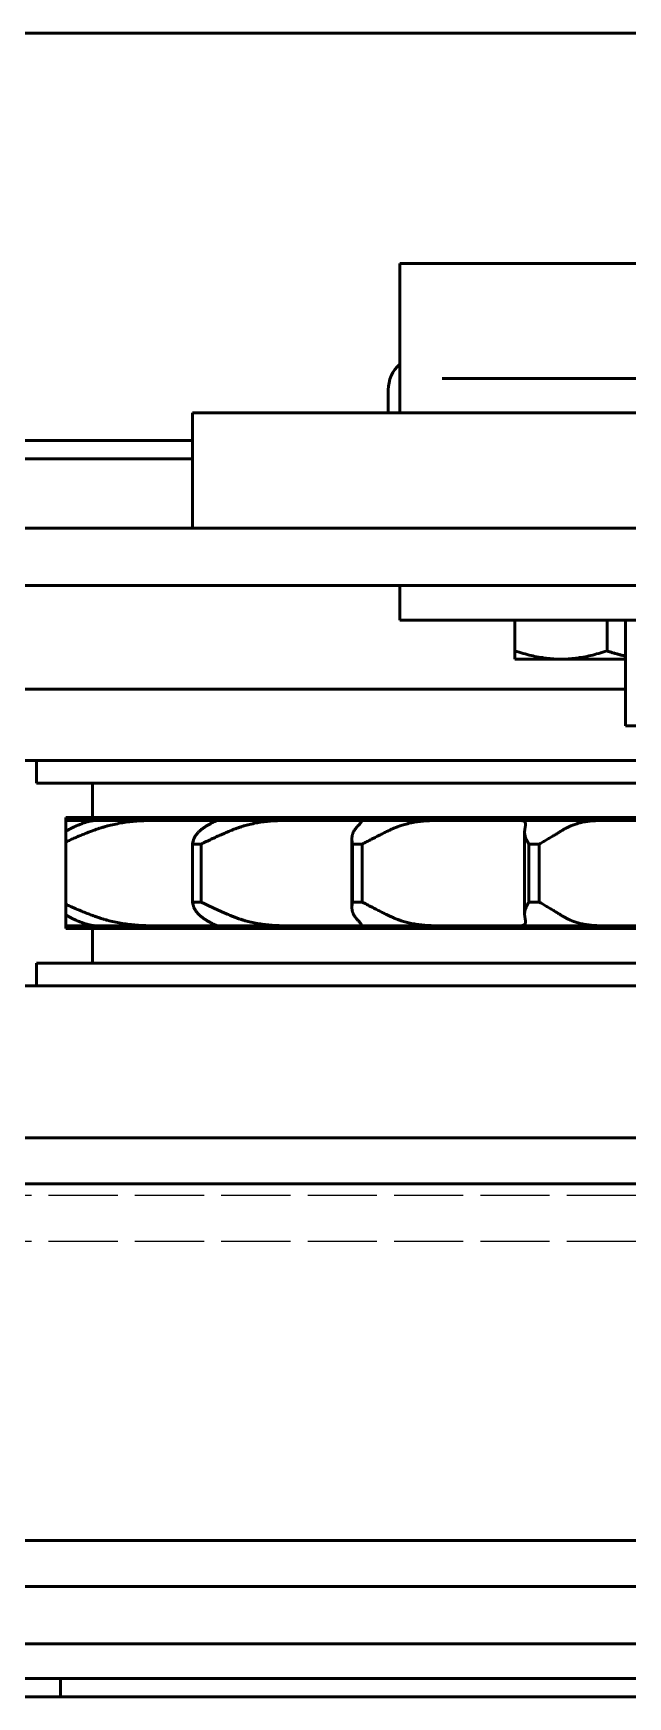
# Model space of a CAD drawing. Header units: millimetres. Extents: x 0 to 461941, y -159644 to 4828.
# Drawn here: x 401652.2 to 401703.9, y -39168.7 to -39024.1 of the extents above; entities that cross this region are included whole.
import ezdxf

# ---------------------------------------------------------------- set-up
doc = ezdxf.new("R2010")
doc.units = ezdxf.units.MM
doc.linetypes.add('Xref Conv Decant In$0$AM_ISO02W050', pattern=[7.5, 6, -1.5])
doc.linetypes.add('Xref Conv Decant Product Tote$0$AM_ISO02W050', pattern=[7.5, 6, -1.5])
doc.layers.add('AM_BOR', color=4, linetype='Continuous')
for name, color, linetype, lineweight in [('Xref Conv Decant In$0$Conv Decant In Out', 5, 'Continuous', 50), ('Xref Conv Decant In$0$Hidden', 9, 'Xref Conv Decant In$0$AM_ISO02W050', 25), ('Xref Conv Decant Product Tote$0$Conv- Product decant', 3, 'Continuous', 50), ('Xref Conv Decant Product Tote$0$Hidden', 9, 'Xref Conv Decant Product Tote$0$AM_ISO02W050', 25)]:
    doc.layers.add(name, color=color, linetype=linetype, lineweight=lineweight)

# ---------------------------------------------------------------- blocks, each defined once
blk = doc.blocks.new('Xref Conv Decant Product Tote$0$A$C488F5DB0')
for p, q in [((98.39, 303), (98.39, 21)), ((103.39, 21), (103.39, 303)), ((146.39, 24.5), (146.39, 253.5)), ((89.39, 251.38), (89.39, 159.4)), ((1.8, 249.78), (1.8, 208.48)), ((3.4, 208.48), (3.4, 249.78)), ((3.4, 234.49), (3.4, 34.49)), ((6.4, 34.49), (6.4, 234.49)), ((109.39, 235), (109.39, 197)), ((110.99, 235), (110.99, 197)), ((63.59, 215.67), (63.59, 210.55)), ((83.19, 210.55), (83.19, 215.67)), ((63.59, 210.55), (65.57, 210.55)), ((63.59, 210.55), (63.59, 65.13)), ((65.57, 210.55), (65.57, 205.69)), ((81.22, 205.69), (81.22, 210.55)), ((81.22, 210.55), (83.19, 210.55)), ((83.19, 210.55), (83.19, 65.13)), ((1.8, 208.48), (3.4, 208.48)), ((1.8, 208.48), (1.8, 189.49)), ((68.57, 208), (78.22, 208)), ((68.57, 205.69), (68.57, 208)), ((68.81, 205.36), (68.81, 208)), ((77.98, 208), (77.98, 205.36)), ((78.22, 208), (78.22, 205.69)), ((65.57, 205.69), (68.57, 205.69)), ((65.57, 205.69), (65.57, 69.98)), ((68.57, 205.69), (68.57, 69.98)), ((68.81, 205.36), (68.81, 200.22)), ((77.98, 205.36), (77.98, 200.22)), ((78.22, 205.69), (81.22, 205.69)), ((78.22, 205.69), (78.22, 69.98)), ((81.22, 205.69), (81.22, 69.98)), ((68.81, 194.78), (68.81, 200.22)), ((77.98, 200.22), (77.98, 194.78)), ((75.91, 197), (70.87, 197)), ((70.87, 197), (70.87, 196.26)), ((75.91, 197), (75.91, 196.26)), ((103.39, 197), (113.39, 197)), ((113.39, 197), (113.39, 180.88)), ((70.87, 196.26), (75.91, 196.26)), ((68.81, 194.78), (68.81, 188.67)), ((77.98, 194.78), (77.98, 188.67)), ((1.8, 79.49), (1.8, 189.49)), ((68.81, 182.4), (68.81, 188.67)), ((77.98, 188.67), (77.98, 182.4)), ((68.81, 182.4), (68.81, 175.53)), ((70.41, 183.16), (76.37, 183.16)), ((75.91, 183.1), (70.87, 183.1)), ((70.87, 183.1), (70.87, 182.27)), ((70.87, 182.27), (75.91, 182.27)), ((75.91, 183.1), (75.91, 182.27)), ((77.98, 182.4), (77.98, 175.53)), ((113.39, 151.67), (113.39, 180.88)), ((113.39, 180), (115.39, 180)), ((95.39, 152.7), (95.39, 179)), ((98.39, 179), (95.39, 179)), ((126.39, 179), (113.39, 179)), ((126.39, 179), (126.39, 175.32)), ((68.81, 168.62), (68.81, 175.53)), ((77.98, 175.53), (77.98, 168.62)), ((116.39, 175.32), (116.39, 153.08)), ((126.39, 153.08), (126.39, 175.32)), ((68.81, 168.62), (68.81, 161.21)), ((69.83, 168.16), (76.96, 168.16)), ((75.91, 167.78), (70.87, 167.78)), ((70.87, 167.78), (70.87, 166.88)), ((75.91, 167.78), (75.91, 166.88)), ((77.98, 168.62), (77.98, 161.21)), ((91.99, 169), (92.71, 169)), ((91.99, 169), (91.99, 165)), ((95.39, 169), (92.71, 169)), ((70.87, 166.88), (75.91, 166.88)), ((91.99, 165), (91.99, 159.4)), ((68.81, 153.9), (68.81, 161.21)), ((77.98, 161.21), (77.98, 153.9)), ((95.39, 161), (92.71, 161)), ((86.19, 152.3), (86.19, 159.4)), ((95.39, 159.4), (86.19, 159.4))]:
    blk.add_line(p, q)
at = {"flags": 128}
for points in [[(69.29, 207.11), (69.25, 207.03), (69.22, 206.94), (69.18, 206.86), (69.15, 206.78), (69.12, 206.7), (69.09, 206.62), (69.07, 206.55), (69.04, 206.47), (69.02, 206.4), (68.99, 206.33), (68.97, 206.26), (68.95, 206.19), (68.93, 206.12), (68.92, 206.06), (68.9, 205.99), (68.89, 205.93), (68.87, 205.87), (68.86, 205.81), (68.85, 205.76), (68.84, 205.7), (68.83, 205.65), (68.83, 205.6), (68.82, 205.55), (68.82, 205.5)], [(69.7, 207.9), (69.68, 207.87), (69.66, 207.84), (69.64, 207.8), (69.62, 207.77), (69.61, 207.74), (69.59, 207.71), (69.57, 207.67), (69.55, 207.64), (69.53, 207.61), (69.52, 207.58), (69.5, 207.54), (69.48, 207.51), (69.46, 207.48), (69.45, 207.45), (69.43, 207.41), (69.41, 207.38), (69.4, 207.35), (69.38, 207.31), (69.37, 207.28), (69.35, 207.25), (69.33, 207.21), (69.32, 207.18), (69.3, 207.15), (69.29, 207.11)], [(69.7, 205.66), (69.74, 205.76), (69.77, 205.85), (69.81, 205.94), (69.85, 206.04), (69.88, 206.14), (69.92, 206.23), (69.96, 206.33), (70, 206.42), (70.04, 206.52), (70.08, 206.62), (70.12, 206.71), (70.16, 206.81), (70.2, 206.91), (70.24, 207.01), (70.28, 207.11), (70.33, 207.2), (70.37, 207.3), (70.41, 207.4), (70.46, 207.5), (70.5, 207.6), (70.54, 207.7), (70.59, 207.8), (70.63, 207.9), (70.68, 208)], [(69.76, 208), (69.76, 207.99), (69.76, 207.99), (69.75, 207.98), (69.75, 207.98), (69.75, 207.98), (69.75, 207.97), (69.74, 207.97), (69.74, 207.96), (69.74, 207.96), (69.74, 207.96), (69.73, 207.95), (69.73, 207.95), (69.73, 207.94), (69.73, 207.94), (69.72, 207.94), (69.72, 207.93), (69.72, 207.93), (69.72, 207.92), (69.71, 207.92), (69.71, 207.92), (69.71, 207.91), (69.71, 207.91), (69.7, 207.9), (69.7, 207.9)], [(76.11, 208), (76.15, 207.9), (76.2, 207.8), (76.24, 207.7), (76.29, 207.6), (76.33, 207.5), (76.37, 207.4), (76.42, 207.3), (76.46, 207.2), (76.5, 207.11), (76.54, 207.01), (76.59, 206.91), (76.63, 206.81), (76.67, 206.71), (76.71, 206.62), (76.75, 206.52), (76.79, 206.42), (76.83, 206.33), (76.87, 206.23), (76.9, 206.14), (76.94, 206.04), (76.98, 205.94), (77.01, 205.85), (77.05, 205.76), (77.09, 205.66)], [(77.09, 207.9), (77.08, 207.9), (77.08, 207.91), (77.08, 207.91), (77.08, 207.92), (77.07, 207.92), (77.07, 207.92), (77.07, 207.93), (77.07, 207.93), (77.06, 207.94), (77.06, 207.94), (77.06, 207.94), (77.06, 207.95), (77.05, 207.95), (77.05, 207.96), (77.05, 207.96), (77.05, 207.96), (77.04, 207.97), (77.04, 207.97), (77.04, 207.98), (77.04, 207.98), (77.03, 207.98), (77.03, 207.99), (77.03, 207.99), (77.03, 208)], [(77.5, 207.11), (77.48, 207.15), (77.47, 207.18), (77.45, 207.21), (77.44, 207.25), (77.42, 207.28), (77.4, 207.31), (77.39, 207.35), (77.37, 207.38), (77.36, 207.41), (77.34, 207.45), (77.32, 207.48), (77.31, 207.51), (77.29, 207.54), (77.27, 207.58), (77.25, 207.61), (77.24, 207.64), (77.22, 207.67), (77.2, 207.71), (77.18, 207.74), (77.16, 207.77), (77.14, 207.8), (77.12, 207.84), (77.11, 207.87), (77.09, 207.9)], [(77.97, 205.5), (77.97, 205.55), (77.96, 205.6), (77.95, 205.65), (77.95, 205.7), (77.94, 205.76), (77.93, 205.81), (77.91, 205.87), (77.9, 205.93), (77.89, 205.99), (77.87, 206.06), (77.85, 206.12), (77.84, 206.19), (77.82, 206.26), (77.79, 206.33), (77.77, 206.4), (77.75, 206.47), (77.72, 206.55), (77.69, 206.62), (77.66, 206.7), (77.63, 206.78), (77.6, 206.86), (77.57, 206.94), (77.53, 207.03), (77.5, 207.11)], [(68.82, 205.5), (68.82, 205.49), (68.82, 205.49), (68.81, 205.48), (68.81, 205.47), (68.81, 205.47), (68.81, 205.46), (68.81, 205.45), (68.81, 205.45), (68.81, 205.44), (68.81, 205.44), (68.81, 205.43), (68.81, 205.42), (68.81, 205.42), (68.81, 205.41), (68.81, 205.41), (68.81, 205.4), (68.81, 205.4), (68.81, 205.39), (68.81, 205.39), (68.81, 205.38), (68.81, 205.38), (68.81, 205.37), (68.81, 205.37), (68.81, 205.36)], [(69.29, 204.38), (69.3, 204.44), (69.32, 204.49), (69.33, 204.54), (69.35, 204.6), (69.37, 204.65), (69.38, 204.71), (69.4, 204.76), (69.41, 204.82), (69.43, 204.87), (69.45, 204.92), (69.46, 204.98), (69.48, 205.03), (69.5, 205.08), (69.52, 205.14), (69.53, 205.19), (69.55, 205.24), (69.57, 205.3), (69.59, 205.35), (69.61, 205.4), (69.62, 205.45), (69.64, 205.51), (69.66, 205.56), (69.68, 205.61), (69.7, 205.66)], [(77.09, 205.66), (77.11, 205.61), (77.12, 205.56), (77.14, 205.51), (77.16, 205.45), (77.18, 205.4), (77.2, 205.35), (77.22, 205.3), (77.24, 205.24), (77.25, 205.19), (77.27, 205.14), (77.29, 205.08), (77.31, 205.03), (77.32, 204.98), (77.34, 204.92), (77.36, 204.87), (77.37, 204.82), (77.39, 204.76), (77.4, 204.71), (77.42, 204.65), (77.44, 204.6), (77.45, 204.54), (77.47, 204.49), (77.48, 204.44), (77.5, 204.38)], [(77.98, 205.36), (77.98, 205.37), (77.98, 205.37), (77.98, 205.38), (77.98, 205.38), (77.98, 205.39), (77.98, 205.39), (77.98, 205.4), (77.98, 205.4), (77.98, 205.41), (77.98, 205.41), (77.98, 205.42), (77.98, 205.42), (77.98, 205.43), (77.98, 205.44), (77.97, 205.44), (77.97, 205.45), (77.97, 205.45), (77.97, 205.46), (77.97, 205.47), (77.97, 205.47), (77.97, 205.48), (77.97, 205.49), (77.97, 205.49), (77.97, 205.5)], [(68.82, 200.78), (68.82, 200.94), (68.83, 201.1), (68.83, 201.25), (68.84, 201.41), (68.85, 201.57), (68.86, 201.72), (68.87, 201.87), (68.89, 202.03), (68.9, 202.18), (68.92, 202.33), (68.93, 202.49), (68.95, 202.64), (68.97, 202.79), (68.99, 202.94), (69.02, 203.09), (69.04, 203.23), (69.07, 203.38), (69.09, 203.53), (69.12, 203.67), (69.15, 203.81), (69.18, 203.96), (69.22, 204.1), (69.25, 204.24), (69.29, 204.38)], [(77.5, 204.38), (77.53, 204.24), (77.57, 204.1), (77.6, 203.96), (77.63, 203.81), (77.66, 203.67), (77.69, 203.53), (77.72, 203.38), (77.75, 203.23), (77.77, 203.09), (77.79, 202.94), (77.82, 202.79), (77.84, 202.64), (77.85, 202.49), (77.87, 202.33), (77.89, 202.18), (77.9, 202.03), (77.91, 201.87), (77.93, 201.72), (77.94, 201.57), (77.95, 201.41), (77.95, 201.25), (77.96, 201.1), (77.97, 200.94), (77.97, 200.78)], [(68.81, 200.22), (68.81, 200.24), (68.81, 200.27), (68.81, 200.29), (68.81, 200.31), (68.81, 200.34), (68.81, 200.36), (68.81, 200.38), (68.81, 200.41), (68.81, 200.43), (68.81, 200.46), (68.81, 200.48), (68.81, 200.5), (68.81, 200.53), (68.81, 200.55), (68.81, 200.57), (68.81, 200.6), (68.81, 200.62), (68.81, 200.64), (68.81, 200.67), (68.81, 200.69), (68.81, 200.71), (68.82, 200.74), (68.82, 200.76), (68.82, 200.78)], [(77.97, 200.78), (77.97, 200.76), (77.97, 200.74), (77.97, 200.71), (77.97, 200.69), (77.97, 200.67), (77.97, 200.64), (77.97, 200.62), (77.97, 200.6), (77.97, 200.57), (77.98, 200.55), (77.98, 200.53), (77.98, 200.5), (77.98, 200.48), (77.98, 200.46), (77.98, 200.43), (77.98, 200.41), (77.98, 200.38), (77.98, 200.36), (77.98, 200.34), (77.98, 200.31), (77.98, 200.29), (77.98, 200.27), (77.98, 200.24), (77.98, 200.22)], [(70.87, 197), (70.82, 197), (70.77, 196.99), (70.71, 196.98), (70.66, 196.96), (70.61, 196.95), (70.55, 196.93), (70.5, 196.92), (70.45, 196.9), (70.4, 196.88), (70.35, 196.85), (70.3, 196.83), (70.25, 196.8), (70.2, 196.77), (70.15, 196.74), (70.1, 196.71), (70.05, 196.68), (70.01, 196.64), (69.96, 196.61), (69.92, 196.57), (69.87, 196.53), (69.83, 196.49), (69.79, 196.44), (69.74, 196.4), (69.7, 196.35)], [(77.09, 196.35), (77.04, 196.4), (77, 196.44), (76.96, 196.49), (76.91, 196.53), (76.87, 196.57), (76.82, 196.61), (76.78, 196.64), (76.73, 196.68), (76.68, 196.71), (76.64, 196.74), (76.59, 196.77), (76.54, 196.8), (76.49, 196.83), (76.44, 196.85), (76.39, 196.88), (76.34, 196.9), (76.29, 196.92), (76.23, 196.93), (76.18, 196.95), (76.13, 196.96), (76.08, 196.98), (76.02, 196.99), (75.97, 197), (75.91, 197)], [(69.29, 195.79), (69.25, 195.73), (69.22, 195.67), (69.18, 195.61), (69.15, 195.56), (69.12, 195.5), (69.09, 195.45), (69.07, 195.4), (69.04, 195.35), (69.02, 195.3), (68.99, 195.26), (68.97, 195.22), (68.95, 195.17), (68.93, 195.13), (68.92, 195.09), (68.9, 195.06), (68.89, 195.02), (68.87, 194.99), (68.86, 194.96), (68.85, 194.93), (68.84, 194.9), (68.83, 194.88), (68.83, 194.85), (68.82, 194.83), (68.82, 194.81)], [(69.7, 196.35), (69.68, 196.33), (69.66, 196.3), (69.64, 196.28), (69.62, 196.26), (69.61, 196.24), (69.59, 196.21), (69.57, 196.19), (69.55, 196.17), (69.53, 196.14), (69.52, 196.12), (69.5, 196.1), (69.48, 196.07), (69.46, 196.05), (69.45, 196.03), (69.43, 196), (69.41, 195.98), (69.4, 195.96), (69.38, 195.93), (69.37, 195.91), (69.35, 195.88), (69.33, 195.86), (69.32, 195.84), (69.3, 195.81), (69.29, 195.79)], [(69.7, 193.69), (69.74, 193.79), (69.79, 193.89), (69.83, 194), (69.87, 194.1), (69.92, 194.2), (69.96, 194.3), (70.01, 194.41), (70.05, 194.51), (70.1, 194.62), (70.15, 194.72), (70.2, 194.83), (70.25, 194.94), (70.3, 195.04), (70.35, 195.15), (70.4, 195.26), (70.45, 195.37), (70.5, 195.48), (70.55, 195.59), (70.61, 195.7), (70.66, 195.81), (70.71, 195.93), (70.77, 196.04), (70.82, 196.15), (70.87, 196.26)], [(75.91, 196.26), (75.97, 196.15), (76.02, 196.04), (76.08, 195.93), (76.13, 195.81), (76.18, 195.7), (76.23, 195.59), (76.29, 195.48), (76.34, 195.37), (76.39, 195.26), (76.44, 195.15), (76.49, 195.04), (76.54, 194.94), (76.59, 194.83), (76.64, 194.72), (76.68, 194.62), (76.73, 194.51), (76.78, 194.41), (76.82, 194.3), (76.87, 194.2), (76.91, 194.1), (76.96, 194), (77, 193.89), (77.04, 193.79), (77.09, 193.69)], [(77.5, 195.79), (77.48, 195.81), (77.47, 195.84), (77.45, 195.86), (77.44, 195.88), (77.42, 195.91), (77.4, 195.93), (77.39, 195.96), (77.37, 195.98), (77.36, 196), (77.34, 196.03), (77.32, 196.05), (77.31, 196.07), (77.29, 196.1), (77.27, 196.12), (77.25, 196.14), (77.24, 196.17), (77.22, 196.19), (77.2, 196.21), (77.18, 196.24), (77.16, 196.26), (77.14, 196.28), (77.12, 196.3), (77.11, 196.33), (77.09, 196.35)], [(77.97, 194.81), (77.97, 194.83), (77.96, 194.85), (77.95, 194.88), (77.95, 194.9), (77.94, 194.93), (77.93, 194.96), (77.91, 194.99), (77.9, 195.02), (77.89, 195.06), (77.87, 195.09), (77.85, 195.13), (77.84, 195.17), (77.82, 195.22), (77.79, 195.26), (77.77, 195.3), (77.75, 195.35), (77.72, 195.4), (77.69, 195.45), (77.66, 195.5), (77.63, 195.56), (77.6, 195.61), (77.57, 195.67), (77.53, 195.73), (77.5, 195.79)], [(68.82, 194.81), (68.82, 194.81), (68.82, 194.81), (68.81, 194.81), (68.81, 194.8), (68.81, 194.8), (68.81, 194.8), (68.81, 194.8), (68.81, 194.79), (68.81, 194.79), (68.81, 194.79), (68.81, 194.79), (68.81, 194.79), (68.81, 194.79), (68.81, 194.78), (68.81, 194.78), (68.81, 194.78), (68.81, 194.78), (68.81, 194.78), (68.81, 194.78), (68.81, 194.78), (68.81, 194.78), (68.81, 194.78), (68.81, 194.78), (68.81, 194.78)], [(77.98, 194.78), (77.98, 194.78), (77.98, 194.78), (77.98, 194.78), (77.98, 194.78), (77.98, 194.78), (77.98, 194.78), (77.98, 194.78), (77.98, 194.78), (77.98, 194.78), (77.98, 194.78), (77.98, 194.79), (77.98, 194.79), (77.98, 194.79), (77.98, 194.79), (77.97, 194.79), (77.97, 194.79), (77.97, 194.8), (77.97, 194.8), (77.97, 194.8), (77.97, 194.8), (77.97, 194.81), (77.97, 194.81), (77.97, 194.81), (77.97, 194.81)], [(68.82, 189.22), (68.82, 189.37), (68.83, 189.52), (68.83, 189.66), (68.84, 189.81), (68.85, 189.96), (68.86, 190.1), (68.87, 190.25), (68.89, 190.39), (68.9, 190.53), (68.92, 190.68), (68.93, 190.82), (68.95, 190.96), (68.97, 191.1), (68.99, 191.24), (69.02, 191.37), (69.04, 191.51), (69.07, 191.64), (69.09, 191.77), (69.12, 191.91), (69.15, 192.04), (69.18, 192.17), (69.22, 192.29), (69.25, 192.42), (69.29, 192.55)], [(69.29, 192.55), (69.3, 192.6), (69.32, 192.65), (69.33, 192.69), (69.35, 192.74), (69.37, 192.79), (69.38, 192.84), (69.4, 192.89), (69.41, 192.94), (69.43, 192.99), (69.45, 193.03), (69.46, 193.08), (69.48, 193.13), (69.5, 193.18), (69.52, 193.22), (69.53, 193.27), (69.55, 193.32), (69.57, 193.37), (69.59, 193.41), (69.61, 193.46), (69.62, 193.51), (69.64, 193.56), (69.66, 193.6), (69.68, 193.65), (69.7, 193.69)], [(77.09, 193.69), (77.11, 193.65), (77.12, 193.6), (77.14, 193.56), (77.16, 193.51), (77.18, 193.46), (77.2, 193.41), (77.22, 193.37), (77.24, 193.32), (77.25, 193.27), (77.27, 193.22), (77.29, 193.18), (77.31, 193.13), (77.32, 193.08), (77.34, 193.03), (77.36, 192.99), (77.37, 192.94), (77.39, 192.89), (77.4, 192.84), (77.42, 192.79), (77.44, 192.74), (77.45, 192.69), (77.47, 192.65), (77.48, 192.6), (77.5, 192.55)], [(77.5, 192.55), (77.53, 192.42), (77.57, 192.29), (77.6, 192.17), (77.63, 192.04), (77.66, 191.91), (77.69, 191.77), (77.72, 191.64), (77.75, 191.51), (77.77, 191.37), (77.79, 191.23), (77.82, 191.1), (77.84, 190.96), (77.85, 190.82), (77.87, 190.68), (77.89, 190.53), (77.9, 190.39), (77.91, 190.25), (77.93, 190.1), (77.94, 189.96), (77.95, 189.81), (77.95, 189.66), (77.96, 189.52), (77.97, 189.37), (77.97, 189.22)], [(68.81, 188.67), (68.81, 188.7), (68.81, 188.72), (68.81, 188.74), (68.81, 188.76), (68.81, 188.79), (68.81, 188.81), (68.81, 188.83), (68.81, 188.86), (68.81, 188.88), (68.81, 188.9), (68.81, 188.92), (68.81, 188.95), (68.81, 188.97), (68.81, 188.99), (68.81, 189.02), (68.81, 189.04), (68.81, 189.06), (68.81, 189.08), (68.81, 189.11), (68.81, 189.13), (68.81, 189.15), (68.82, 189.17), (68.82, 189.19), (68.82, 189.22)], [(77.97, 189.22), (77.97, 189.19), (77.97, 189.17), (77.97, 189.15), (77.97, 189.13), (77.97, 189.11), (77.97, 189.08), (77.97, 189.06), (77.97, 189.04), (77.97, 189.02), (77.98, 188.99), (77.98, 188.97), (77.98, 188.95), (77.98, 188.92), (77.98, 188.9), (77.98, 188.88), (77.98, 188.86), (77.98, 188.83), (77.98, 188.81), (77.98, 188.79), (77.98, 188.76), (77.98, 188.74), (77.98, 188.72), (77.98, 188.7), (77.98, 188.67)], [(68.82, 182.33), (68.82, 182.33), (68.82, 182.34), (68.81, 182.34), (68.81, 182.34), (68.81, 182.34), (68.81, 182.34), (68.81, 182.35), (68.81, 182.35), (68.81, 182.35), (68.81, 182.35), (68.81, 182.35), (68.81, 182.36), (68.81, 182.36), (68.81, 182.36), (68.81, 182.37), (68.81, 182.37), (68.81, 182.37), (68.81, 182.38), (68.81, 182.38), (68.81, 182.38), (68.81, 182.39), (68.81, 182.39), (68.81, 182.39), (68.81, 182.4)], [(69.29, 182.64), (69.25, 182.61), (69.22, 182.57), (69.18, 182.54), (69.15, 182.51), (69.12, 182.49), (69.09, 182.46), (69.07, 182.44), (69.04, 182.42), (69.02, 182.4), (68.99, 182.38), (68.97, 182.37), (68.95, 182.35), (68.93, 182.34), (68.92, 182.33), (68.9, 182.32), (68.89, 182.31), (68.87, 182.31), (68.86, 182.31), (68.85, 182.31), (68.84, 182.31), (68.83, 182.31), (68.83, 182.32), (68.82, 182.32), (68.82, 182.33)], [(69.7, 182.96), (69.68, 182.94), (69.66, 182.93), (69.64, 182.92), (69.62, 182.91), (69.61, 182.89), (69.59, 182.88), (69.57, 182.87), (69.55, 182.85), (69.53, 182.84), (69.52, 182.83), (69.5, 182.81), (69.48, 182.8), (69.46, 182.79), (69.45, 182.77), (69.43, 182.76), (69.41, 182.75), (69.4, 182.73), (69.38, 182.72), (69.37, 182.71), (69.35, 182.69), (69.33, 182.68), (69.32, 182.67), (69.3, 182.65), (69.29, 182.64)], [(70.87, 183.1), (70.82, 183.11), (70.77, 183.13), (70.71, 183.14), (70.66, 183.15), (70.61, 183.15), (70.55, 183.16), (70.5, 183.16), (70.45, 183.16), (70.4, 183.16), (70.35, 183.16), (70.3, 183.16), (70.25, 183.15), (70.2, 183.15), (70.15, 183.14), (70.1, 183.13), (70.05, 183.12), (70.01, 183.1), (69.96, 183.09), (69.92, 183.07), (69.87, 183.05), (69.83, 183.03), (69.79, 183.01), (69.74, 182.98), (69.7, 182.96)], [(69.7, 179.97), (69.74, 180.05), (69.79, 180.14), (69.83, 180.23), (69.87, 180.32), (69.92, 180.4), (69.96, 180.49), (70.01, 180.59), (70.05, 180.68), (70.1, 180.77), (70.15, 180.87), (70.2, 180.96), (70.25, 181.06), (70.3, 181.15), (70.35, 181.25), (70.4, 181.35), (70.45, 181.45), (70.5, 181.55), (70.55, 181.65), (70.61, 181.75), (70.66, 181.85), (70.71, 181.96), (70.77, 182.06), (70.82, 182.16), (70.87, 182.27)], [(77.09, 182.96), (77.04, 182.98), (77, 183.01), (76.96, 183.03), (76.91, 183.05), (76.87, 183.07), (76.82, 183.09), (76.78, 183.1), (76.73, 183.12), (76.68, 183.13), (76.64, 183.14), (76.59, 183.15), (76.54, 183.15), (76.49, 183.16), (76.44, 183.16), (76.39, 183.16), (76.34, 183.16), (76.29, 183.16), (76.23, 183.16), (76.18, 183.15), (76.13, 183.15), (76.08, 183.14), (76.02, 183.13), (75.97, 183.11), (75.91, 183.1)], [(75.91, 182.27), (75.97, 182.16), (76.02, 182.06), (76.08, 181.96), (76.13, 181.85), (76.18, 181.75), (76.23, 181.65), (76.29, 181.55), (76.34, 181.45), (76.39, 181.35), (76.44, 181.25), (76.49, 181.15), (76.54, 181.06), (76.59, 180.96), (76.64, 180.87), (76.68, 180.77), (76.73, 180.68), (76.78, 180.59), (76.82, 180.49), (76.87, 180.4), (76.91, 180.32), (76.96, 180.23), (77, 180.14), (77.04, 180.05), (77.09, 179.97)], [(77.5, 182.64), (77.48, 182.65), (77.47, 182.67), (77.45, 182.68), (77.44, 182.69), (77.42, 182.71), (77.4, 182.72), (77.39, 182.73), (77.37, 182.75), (77.36, 182.76), (77.34, 182.77), (77.32, 182.79), (77.31, 182.8), (77.29, 182.81), (77.27, 182.83), (77.25, 182.84), (77.24, 182.85), (77.22, 182.87), (77.2, 182.88), (77.18, 182.89), (77.16, 182.91), (77.14, 182.92), (77.12, 182.93), (77.11, 182.94), (77.09, 182.96)], [(77.97, 182.33), (77.97, 182.32), (77.96, 182.32), (77.95, 182.31), (77.95, 182.31), (77.94, 182.31), (77.93, 182.31), (77.91, 182.31), (77.9, 182.31), (77.89, 182.32), (77.87, 182.33), (77.85, 182.34), (77.84, 182.35), (77.82, 182.37), (77.79, 182.38), (77.77, 182.4), (77.75, 182.42), (77.72, 182.44), (77.69, 182.46), (77.66, 182.49), (77.63, 182.51), (77.6, 182.54), (77.57, 182.57), (77.53, 182.61), (77.5, 182.64)], [(77.98, 182.4), (77.98, 182.39), (77.98, 182.39), (77.98, 182.39), (77.98, 182.38), (77.98, 182.38), (77.98, 182.38), (77.98, 182.37), (77.98, 182.37), (77.98, 182.37), (77.98, 182.36), (77.98, 182.36), (77.98, 182.36), (77.98, 182.35), (77.98, 182.35), (77.97, 182.35), (77.97, 182.35), (77.97, 182.35), (77.97, 182.34), (77.97, 182.34), (77.97, 182.34), (77.97, 182.34), (77.97, 182.34), (77.97, 182.33), (77.97, 182.33)], [(69.29, 178.99), (69.3, 179.03), (69.32, 179.08), (69.33, 179.12), (69.35, 179.16), (69.37, 179.2), (69.38, 179.24), (69.4, 179.28), (69.41, 179.32), (69.43, 179.37), (69.45, 179.41), (69.46, 179.45), (69.48, 179.49), (69.5, 179.53), (69.52, 179.57), (69.53, 179.61), (69.55, 179.65), (69.57, 179.69), (69.59, 179.73), (69.61, 179.77), (69.62, 179.81), (69.64, 179.85), (69.66, 179.89), (69.68, 179.93), (69.7, 179.97)], [(77.09, 179.97), (77.11, 179.93), (77.12, 179.89), (77.14, 179.85), (77.16, 179.81), (77.18, 179.77), (77.2, 179.73), (77.22, 179.69), (77.24, 179.65), (77.25, 179.61), (77.27, 179.57), (77.29, 179.53), (77.31, 179.49), (77.32, 179.45), (77.34, 179.41), (77.36, 179.37), (77.37, 179.32), (77.39, 179.28), (77.4, 179.24), (77.42, 179.2), (77.44, 179.16), (77.45, 179.12), (77.47, 179.08), (77.48, 179.03), (77.5, 178.99)], [(68.82, 176.04), (68.82, 176.17), (68.83, 176.31), (68.83, 176.45), (68.84, 176.58), (68.85, 176.71), (68.86, 176.84), (68.87, 176.97), (68.89, 177.1), (68.9, 177.23), (68.92, 177.36), (68.93, 177.48), (68.95, 177.61), (68.97, 177.73), (68.99, 177.85), (69.02, 177.97), (69.04, 178.09), (69.07, 178.21), (69.09, 178.33), (69.12, 178.44), (69.15, 178.56), (69.18, 178.67), (69.22, 178.78), (69.25, 178.89), (69.29, 178.99)], [(77.5, 178.99), (77.53, 178.89), (77.57, 178.78), (77.6, 178.67), (77.63, 178.56), (77.66, 178.44), (77.69, 178.33), (77.72, 178.21), (77.75, 178.09), (77.77, 177.97), (77.79, 177.85), (77.82, 177.73), (77.84, 177.61), (77.85, 177.48), (77.87, 177.36), (77.89, 177.23), (77.9, 177.1), (77.91, 176.97), (77.93, 176.84), (77.94, 176.71), (77.95, 176.58), (77.95, 176.45), (77.96, 176.31), (77.97, 176.17), (77.97, 176.04)], [(68.81, 175.53), (68.81, 175.55), (68.81, 175.57), (68.81, 175.6), (68.81, 175.62), (68.81, 175.64), (68.81, 175.66), (68.81, 175.68), (68.81, 175.7), (68.81, 175.72), (68.81, 175.74), (68.81, 175.77), (68.81, 175.79), (68.81, 175.81), (68.81, 175.83), (68.81, 175.85), (68.81, 175.87), (68.81, 175.89), (68.81, 175.91), (68.81, 175.93), (68.81, 175.95), (68.81, 175.97), (68.82, 176), (68.82, 176.02), (68.82, 176.04)], [(77.97, 176.04), (77.97, 176.02), (77.97, 176), (77.97, 175.97), (77.97, 175.95), (77.97, 175.93), (77.97, 175.91), (77.97, 175.89), (77.97, 175.87), (77.97, 175.85), (77.98, 175.83), (77.98, 175.81), (77.98, 175.79), (77.98, 175.77), (77.98, 175.74), (77.98, 175.72), (77.98, 175.7), (77.98, 175.68), (77.98, 175.66), (77.98, 175.64), (77.98, 175.62), (77.98, 175.6), (77.98, 175.57), (77.98, 175.55), (77.98, 175.53)], [(68.82, 168.46), (68.82, 168.46), (68.82, 168.47), (68.81, 168.48), (68.81, 168.48), (68.81, 168.49), (68.81, 168.49), (68.81, 168.5), (68.81, 168.51), (68.81, 168.51), (68.81, 168.52), (68.81, 168.53), (68.81, 168.53), (68.81, 168.54), (68.81, 168.55), (68.81, 168.56), (68.81, 168.56), (68.81, 168.57), (68.81, 168.58), (68.81, 168.58), (68.81, 168.59), (68.81, 168.6), (68.81, 168.61), (68.81, 168.62), (68.81, 168.62)], [(69.29, 168.09), (69.25, 168.08), (69.22, 168.08), (69.18, 168.07), (69.15, 168.07), (69.12, 168.08), (69.09, 168.08), (69.07, 168.08), (69.04, 168.09), (69.02, 168.1), (68.99, 168.11), (68.97, 168.12), (68.95, 168.14), (68.93, 168.15), (68.92, 168.17), (68.9, 168.19), (68.89, 168.21), (68.87, 168.24), (68.86, 168.26), (68.85, 168.29), (68.84, 168.32), (68.83, 168.35), (68.83, 168.39), (68.82, 168.42), (68.82, 168.46)], [(69.7, 168.15), (69.68, 168.15), (69.66, 168.15), (69.64, 168.14), (69.62, 168.14), (69.61, 168.14), (69.59, 168.14), (69.57, 168.13), (69.55, 168.13), (69.53, 168.13), (69.52, 168.13), (69.5, 168.12), (69.48, 168.12), (69.46, 168.12), (69.45, 168.11), (69.43, 168.11), (69.41, 168.11), (69.4, 168.11), (69.38, 168.1), (69.37, 168.1), (69.35, 168.1), (69.33, 168.1), (69.32, 168.09), (69.3, 168.09), (69.29, 168.09)], [(70.87, 167.78), (70.82, 167.82), (70.77, 167.85), (70.71, 167.88), (70.66, 167.91), (70.61, 167.94), (70.55, 167.96), (70.5, 167.99), (70.45, 168.01), (70.4, 168.03), (70.35, 168.05), (70.3, 168.07), (70.25, 168.09), (70.2, 168.1), (70.15, 168.12), (70.1, 168.13), (70.05, 168.14), (70.01, 168.15), (69.96, 168.15), (69.92, 168.16), (69.87, 168.16), (69.83, 168.16), (69.79, 168.16), (69.74, 168.16), (69.7, 168.15)], [(77.09, 168.15), (77.04, 168.16), (77, 168.16), (76.96, 168.16), (76.91, 168.16), (76.87, 168.16), (76.82, 168.15), (76.78, 168.15), (76.73, 168.14), (76.68, 168.13), (76.64, 168.12), (76.59, 168.1), (76.54, 168.09), (76.49, 168.07), (76.44, 168.05), (76.39, 168.03), (76.34, 168.01), (76.29, 167.99), (76.23, 167.96), (76.18, 167.94), (76.13, 167.91), (76.08, 167.88), (76.02, 167.85), (75.97, 167.82), (75.91, 167.78)], [(77.5, 168.09), (77.48, 168.09), (77.47, 168.09), (77.45, 168.1), (77.44, 168.1), (77.42, 168.1), (77.4, 168.1), (77.39, 168.11), (77.37, 168.11), (77.36, 168.11), (77.34, 168.11), (77.32, 168.12), (77.31, 168.12), (77.29, 168.12), (77.27, 168.13), (77.25, 168.13), (77.24, 168.13), (77.22, 168.13), (77.2, 168.14), (77.18, 168.14), (77.16, 168.14), (77.14, 168.14), (77.12, 168.15), (77.11, 168.15), (77.09, 168.15)], [(77.97, 168.46), (77.97, 168.42), (77.96, 168.39), (77.95, 168.35), (77.95, 168.32), (77.94, 168.29), (77.93, 168.26), (77.91, 168.24), (77.9, 168.21), (77.89, 168.19), (77.87, 168.17), (77.85, 168.15), (77.84, 168.14), (77.82, 168.12), (77.79, 168.11), (77.77, 168.1), (77.75, 168.09), (77.72, 168.08), (77.69, 168.08), (77.66, 168.08), (77.63, 168.07), (77.6, 168.07), (77.57, 168.08), (77.53, 168.08), (77.5, 168.09)], [(77.98, 168.62), (77.98, 168.62), (77.98, 168.61), (77.98, 168.6), (77.98, 168.59), (77.98, 168.58), (77.98, 168.58), (77.98, 168.57), (77.98, 168.56), (77.98, 168.56), (77.98, 168.55), (77.98, 168.54), (77.98, 168.53), (77.98, 168.53), (77.98, 168.52), (77.97, 168.51), (77.97, 168.51), (77.97, 168.5), (77.97, 168.49), (77.97, 168.49), (77.97, 168.48), (77.97, 168.48), (77.97, 168.47), (77.97, 168.46), (77.97, 168.46)], [(92.71, 169), (92.65, 168.82), (92.59, 168.63), (92.54, 168.46), (92.48, 168.28), (92.44, 168.1), (92.39, 167.93), (92.35, 167.76), (92.31, 167.59), (92.27, 167.42), (92.23, 167.26), (92.2, 167.09), (92.17, 166.93), (92.14, 166.76), (92.12, 166.6), (92.09, 166.44), (92.07, 166.28), (92.05, 166.12), (92.04, 165.96), (92.02, 165.8), (92.01, 165.64), (92, 165.48), (92, 165.32), (91.99, 165.16), (91.99, 165)], [(69.7, 164.93), (69.74, 165), (69.79, 165.06), (69.83, 165.14), (69.87, 165.21), (69.92, 165.28), (69.96, 165.35), (70.01, 165.43), (70.05, 165.51), (70.1, 165.58), (70.15, 165.66), (70.2, 165.74), (70.25, 165.82), (70.3, 165.91), (70.35, 165.99), (70.4, 166.07), (70.45, 166.16), (70.5, 166.25), (70.55, 166.34), (70.61, 166.42), (70.66, 166.51), (70.71, 166.6), (70.77, 166.7), (70.82, 166.79), (70.87, 166.88)], [(75.91, 166.88), (75.97, 166.79), (76.02, 166.7), (76.08, 166.6), (76.13, 166.51), (76.18, 166.42), (76.23, 166.34), (76.29, 166.25), (76.34, 166.16), (76.39, 166.08), (76.44, 165.99), (76.49, 165.91), (76.54, 165.82), (76.59, 165.74), (76.64, 165.66), (76.68, 165.58), (76.73, 165.51), (76.78, 165.43), (76.82, 165.35), (76.87, 165.28), (76.91, 165.21), (76.96, 165.14), (77, 165.06), (77.04, 165), (77.09, 164.93)], [(69.29, 164.15), (69.3, 164.19), (69.32, 164.22), (69.33, 164.25), (69.35, 164.28), (69.37, 164.32), (69.38, 164.35), (69.4, 164.38), (69.41, 164.42), (69.43, 164.45), (69.45, 164.48), (69.46, 164.51), (69.48, 164.55), (69.5, 164.58), (69.52, 164.61), (69.53, 164.64), (69.55, 164.68), (69.57, 164.71), (69.59, 164.74), (69.61, 164.77), (69.62, 164.8), (69.64, 164.83), (69.66, 164.87), (69.68, 164.9), (69.7, 164.93)], [(77.09, 164.93), (77.11, 164.9), (77.12, 164.87), (77.14, 164.83), (77.16, 164.8), (77.18, 164.77), (77.2, 164.74), (77.22, 164.71), (77.24, 164.68), (77.25, 164.64), (77.27, 164.61), (77.29, 164.58), (77.31, 164.55), (77.32, 164.51), (77.34, 164.48), (77.36, 164.45), (77.37, 164.42), (77.39, 164.38), (77.4, 164.35), (77.42, 164.32), (77.44, 164.28), (77.45, 164.25), (77.47, 164.22), (77.48, 164.19), (77.5, 164.15)], [(91.99, 165), (91.99, 164.84), (92, 164.68), (92, 164.52), (92.01, 164.36), (92.02, 164.2), (92.04, 164.04), (92.05, 163.88), (92.07, 163.72), (92.09, 163.56), (92.12, 163.4), (92.14, 163.24), (92.17, 163.07), (92.2, 162.91), (92.23, 162.74), (92.27, 162.58), (92.31, 162.41), (92.35, 162.24), (92.39, 162.07), (92.44, 161.9), (92.48, 161.72), (92.54, 161.54), (92.59, 161.37), (92.65, 161.18), (92.71, 161)], [(68.82, 161.67), (68.82, 161.79), (68.83, 161.91), (68.83, 162.02), (68.84, 162.14), (68.85, 162.25), (68.86, 162.37), (68.87, 162.48), (68.89, 162.59), (68.9, 162.7), (68.92, 162.81), (68.93, 162.91), (68.95, 163.02), (68.97, 163.12), (68.99, 163.23), (69.02, 163.33), (69.04, 163.42), (69.07, 163.52), (69.09, 163.62), (69.12, 163.71), (69.15, 163.8), (69.18, 163.89), (69.22, 163.98), (69.25, 164.07), (69.29, 164.15)], [(77.5, 164.15), (77.53, 164.07), (77.57, 163.98), (77.6, 163.89), (77.63, 163.8), (77.66, 163.71), (77.69, 163.62), (77.72, 163.52), (77.75, 163.42), (77.77, 163.33), (77.79, 163.22), (77.82, 163.12), (77.84, 163.02), (77.85, 162.91), (77.87, 162.81), (77.89, 162.7), (77.9, 162.59), (77.91, 162.48), (77.93, 162.37), (77.94, 162.25), (77.95, 162.14), (77.95, 162.02), (77.96, 161.91), (77.97, 161.79), (77.97, 161.67)], [(68.81, 161.21), (68.81, 161.23), (68.81, 161.25), (68.81, 161.27), (68.81, 161.29), (68.81, 161.31), (68.81, 161.33), (68.81, 161.35), (68.81, 161.37), (68.81, 161.39), (68.81, 161.41), (68.81, 161.43), (68.81, 161.44), (68.81, 161.46), (68.81, 161.48), (68.81, 161.5), (68.81, 161.52), (68.81, 161.54), (68.81, 161.56), (68.81, 161.57), (68.81, 161.59), (68.81, 161.61), (68.82, 161.63), (68.82, 161.65), (68.82, 161.67)], [(77.97, 161.67), (77.97, 161.65), (77.97, 161.63), (77.97, 161.61), (77.97, 161.59), (77.97, 161.57), (77.97, 161.56), (77.97, 161.54), (77.97, 161.52), (77.97, 161.5), (77.98, 161.48), (77.98, 161.46), (77.98, 161.44), (77.98, 161.43), (77.98, 161.41), (77.98, 161.39), (77.98, 161.37), (77.98, 161.35), (77.98, 161.33), (77.98, 161.31), (77.98, 161.29), (77.98, 161.27), (77.98, 161.25), (77.98, 161.23), (77.98, 161.21)], [(92.71, 161), (92.68, 160.93), (92.66, 160.86), (92.64, 160.79), (92.62, 160.72), (92.6, 160.65), (92.57, 160.58), (92.55, 160.52), (92.53, 160.45), (92.51, 160.38), (92.49, 160.31), (92.48, 160.25), (92.46, 160.18), (92.44, 160.11), (92.42, 160.05), (92.4, 159.98), (92.39, 159.92), (92.37, 159.85), (92.35, 159.79), (92.34, 159.72), (92.32, 159.66), (92.31, 159.59), (92.29, 159.53), (92.28, 159.46), (92.26, 159.4)]]:
    blk.add_lwpolyline(points, dxfattribs=at)
blk.add_arc((115.39, 177), 3, 41.8103, 90)
blk = doc.blocks.new('Xref Conv Decant Product Tote$0$STAND WMNT - SV 2400lg')
blk.add_lwpolyline([(-17.5, 2405), (17.5, 2405), (17.5, 5), (-17.5, 5)], close=True)
at = {"layer": 'Xref Conv Decant Product Tote$0$Hidden'}
blk.add_line((12.5, 2405), (12.5, 5), dxfattribs=at)
blk = doc.blocks.new('Xref Conv Decant Product Tote')
at = {"layer": 'Xref Conv Decant Product Tote$0$Conv- Product decant'}
for name, p, rotation in [('Xref Conv Decant Product Tote$0$A$C488F5DB0', (401863.07, -39170.49), 90), ('Xref Conv Decant Product Tote$0$STAND WMNT - SV 2400lg', (401928.57, -39137.6), 90.00000000000001)]:
    blk.add_blockref(name, p, dxfattribs=dict(at, rotation=rotation))
blk = doc.blocks.new('Xref Conv Decant In$0$STAND WMNT - SV 3000lg')
blk.add_lwpolyline([(-17.5, 3005), (17.5, 3005), (17.5, 5), (-17.5, 5)], close=True)
at = {"layer": 'Xref Conv Decant In$0$Hidden'}
blk.add_line((12.5, 3005), (12.5, 5), dxfattribs=at)
blk = doc.blocks.new('Xref Conv Decant In')
at = {"layer": 'Xref Conv Decant In$0$Conv Decant In Out', "rotation": 90}
blk.add_blockref('Xref Conv Decant In$0$STAND WMNT - SV 3000lg', (401928.57, -39141.6), dxfattribs=at)

msp = doc.modelspace()

# ---------------------------------------------------------------- block references
msp.add_blockref('Xref Conv Decant Product Tote', (0, 0))
at = {"layer": 'AM_BOR'}
for name in ['Xref Conv Decant Product Tote', 'Xref Conv Decant In']:
    msp.add_blockref(name, (0, 0), dxfattribs=at)

doc.saveas('drawing.dxf')
